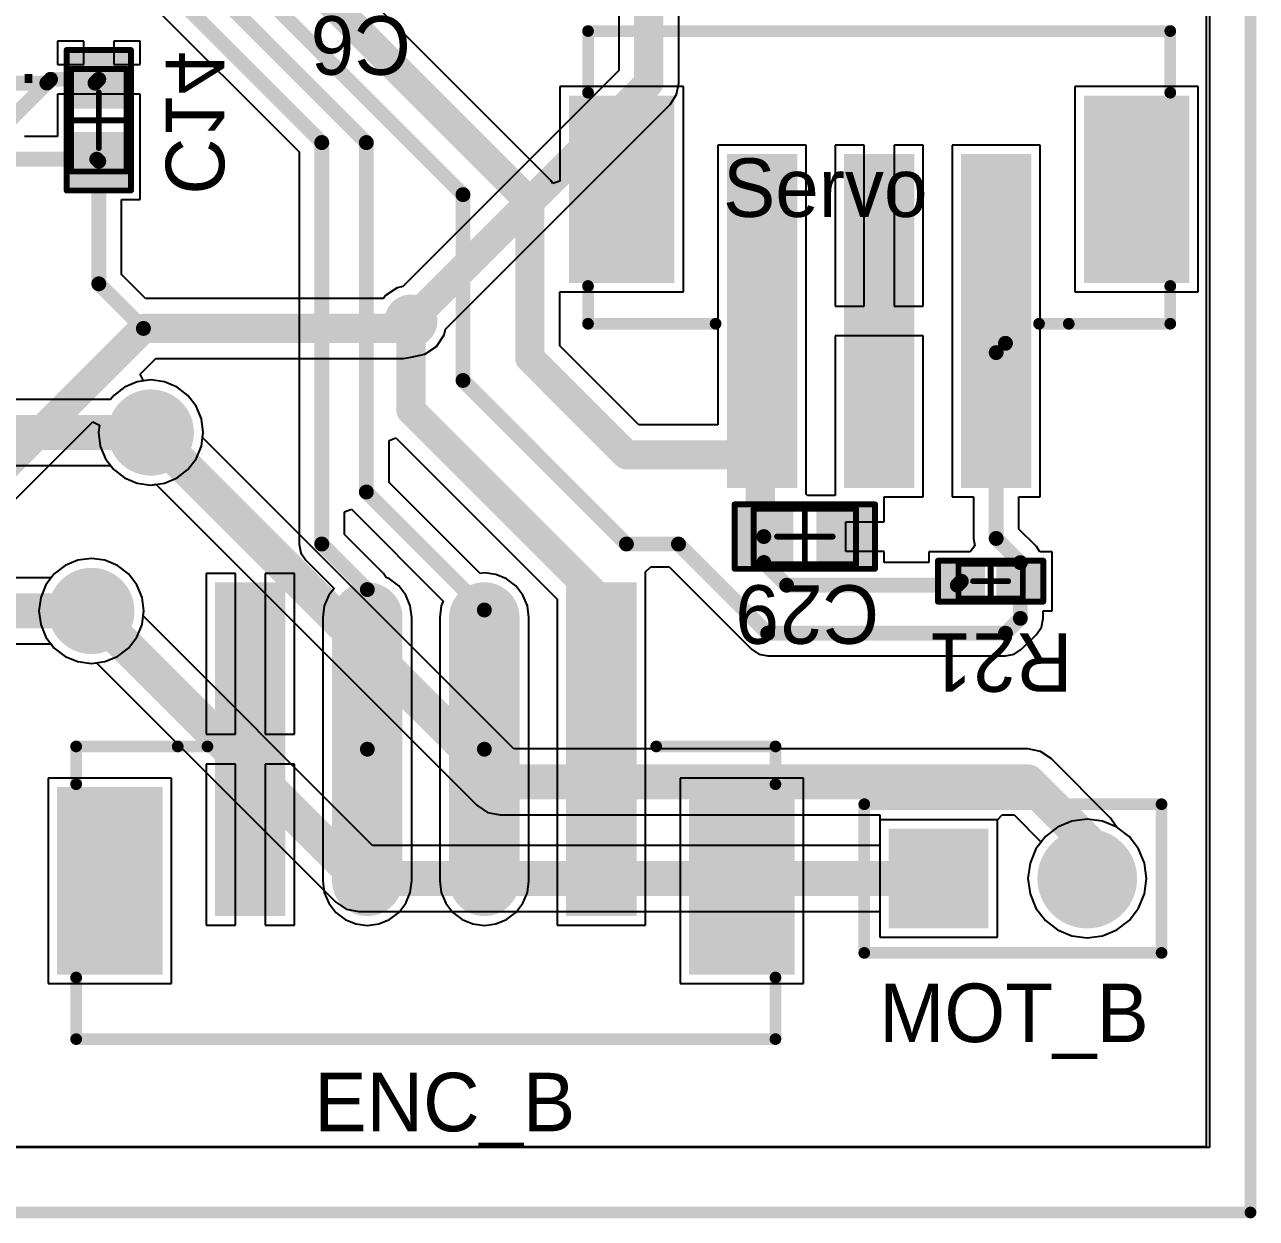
# Model space of a CAD drawing. Header units: millimetres. Extents: x 119.5 to 187.2, y 82 to 144.9.
# Drawn here: x 165.74 to 186.79, y 82.08 to 102.47 of the extents above; entities that cross this region are included whole.
import ezdxf

# ---------------------------------------------------------------- set-up
doc = ezdxf.new("R2010")
doc.units = ezdxf.units.MM
for name, color, linetype in [('BottomLayer', 5, 'Continuous'), ('BottomOverlay', 54, 'Continuous'), ('BottomPaste', 16, 'Continuous'), ('BottomSolder', 6, 'Continuous'), ('Mechanical1', 6, 'Continuous'), ('Mechanical13', 56, 'Continuous'), ('Mechanical15', 56, 'Continuous'), ('MultiLayer', 9, 'Continuous'), ('PadHoleLayer', 156, 'Continuous'), ('TopLayer', 1, 'Continuous'), ('TopOverlay', 2, 'Continuous'), ('TopPaste', 8, 'Continuous'), ('TopSolder', 216, 'Continuous'), ('ViaHoleLayer', 16, 'Continuous')]:
    doc.layers.add(name, color=color, linetype=linetype)

msp = doc.modelspace()

# ---------------------------------------------------------------- linework, layer by layer
at = {"layer": 'BottomLayer'}
for p, q in [((185.986, 104.925), (185.986, 83.287)), ((175.889, 102.652), (175.889, 101.686)), ((176.917, 101.473), (176.917, 102.652)), ((166.751, 102.192), (166.301, 102.192)), ((166.301, 102.192), (166.301, 101.792)), ((166.751, 101.792), (166.751, 102.192)), ((167.709, 102.192), (167.259, 102.192)), ((167.259, 102.192), (167.259, 101.792)), ((167.709, 101.792), (167.709, 102.192)), ((166.301, 101.792), (166.751, 101.792)), ((167.259, 101.792), (167.709, 101.792)), ((175.889, 101.686), (172.201, 97.997)), ((176.878, 101.276), (176.917, 101.473)), ((167.709, 101.284), (166.301, 101.284)), ((166.301, 101.284), (166.301, 100.884)), ((167.709, 100.884), (167.709, 101.284)), ((176.766, 101.11), (176.878, 101.276)), ((172.927, 97.271), (176.766, 101.11)), ((166.301, 100.884), (166.301, 100.884)), ((166.301, 100.884), (166.301, 100.792)), ((167.709, 100.792), (167.709, 100.884)), ((167.709, 100.884), (167.709, 100.884)), ((166.301, 100.792), (166.301, 100.792)), ((166.301, 100.792), (166.301, 100.561)), ((167.709, 99.484), (167.709, 100.792)), ((167.709, 100.792), (167.709, 100.792)), ((167.709, 100.792), (167.709, 100.792)), ((167.709, 100.792), (167.709, 100.792)), ((166.301, 100.561), (165.734, 100.561)), ((167.393, 98.205), (167.393, 99.484)), ((167.393, 99.484), (167.709, 99.484)), ((167.803, 97.796), (167.393, 98.205)), ((172.103, 97.978), (171.904, 97.844)), ((172.201, 97.997), (172.103, 97.978)), ((171.871, 97.796), (167.803, 97.796)), ((171.904, 97.844), (171.871, 97.796)), ((172.908, 97.173), (172.927, 97.271)), ((172.774, 96.974), (172.908, 97.173)), ((172.339, 96.793), (172.575, 96.84)), ((172.575, 96.84), (172.774, 96.974)), ((167.709, 96.498), (167.98, 96.768)), ((167.98, 96.768), (172.212, 96.768)), ((172.212, 96.768), (172.338, 96.793)), ((172.338, 96.793), (172.339, 96.793)), ((167.766, 96.384), (167.709, 96.498)), ((167.894, 96.401), (167.766, 96.384)), ((168.126, 96.37), (167.894, 96.401)), ((168.342, 96.281), (168.126, 96.37)), ((168.528, 96.138), (168.342, 96.281)), ((168.671, 95.952), (168.528, 96.138)), ((168.76, 95.736), (168.671, 95.952)), ((163.685, 92.474), (166.9, 95.689)), ((166.9, 95.689), (167.014, 95.632)), ((167.014, 95.632), (166.997, 95.504)), ((168.791, 95.504), (168.76, 95.736)), ((166.997, 95.504), (167.028, 95.272)), ((168.779, 95.418), (168.791, 95.504)), ((174.097, 90.1), (168.779, 95.418)), ((167.028, 95.272), (167.117, 95.056)), ((167.117, 95.056), (167.26, 94.87)), ((167.26, 94.87), (167.446, 94.727)), ((167.446, 94.727), (167.662, 94.638)), ((167.662, 94.638), (167.894, 94.607)), ((167.894, 94.607), (167.98, 94.619)), ((167.98, 94.619), (173.464, 89.136)), ((166.646, 93.322), (166.43, 93.233)), ((166.878, 93.353), (166.646, 93.322)), ((167.11, 93.322), (166.878, 93.353)), ((167.326, 93.233), (167.11, 93.322)), ((166.244, 93.09), (166.101, 92.904)), ((166.43, 93.233), (166.244, 93.09)), ((167.512, 93.09), (167.326, 93.233)), ((167.655, 92.904), (167.512, 93.09)), ((166.101, 92.904), (166.012, 92.688)), ((167.744, 92.688), (167.655, 92.904)), ((166.012, 92.688), (165.981, 92.456)), ((167.775, 92.456), (167.744, 92.688)), ((165.981, 92.456), (166.012, 92.224)), ((167.763, 92.37), (167.775, 92.456)), ((166.012, 92.224), (166.101, 92.008)), ((171.684, 88.449), (167.763, 92.37)), ((166.101, 92.008), (166.244, 91.822)), ((166.244, 91.822), (166.43, 91.679)), ((166.43, 91.679), (166.646, 91.59)), ((166.646, 91.59), (166.878, 91.559)), ((166.878, 91.559), (166.964, 91.571)), ((166.964, 91.571), (171.051, 87.485)), ((182.88, 90.1), (174.097, 90.1)), ((183.096, 90.057), (182.88, 90.1)), ((182.88, 90.1), (182.88, 90.1)), ((183.279, 89.934), (183.096, 90.057)), ((184.295, 88.918), (183.279, 89.934)), ((173.464, 89.136), (173.464, 89.136)), ((173.464, 89.136), (173.647, 89.013)), ((173.647, 89.013), (173.647, 89.013)), ((173.647, 89.013), (173.647, 89.013)), ((173.647, 89.013), (173.647, 89.013)), ((173.647, 89.013), (173.647, 89.013)), ((173.647, 89.013), (173.647, 89.013)), ((173.647, 89.013), (173.863, 88.97)), ((173.863, 88.97), (173.863, 88.97)), ((173.863, 88.97), (180.352, 88.97)), ((180.352, 88.97), (180.352, 88.97)), ((180.352, 88.97), (180.352, 88.888)), ((180.352, 88.888), (180.352, 88.88)), ((180.352, 88.88), (180.352, 88.88)), ((180.352, 88.88), (180.352, 88.88)), ((180.352, 88.88), (180.352, 88.449)), ((182.36, 88.888), (182.442, 88.97)), ((182.36, 88.88), (182.36, 88.888)), ((182.36, 88.888), (182.36, 88.888)), ((182.36, 86.88), (182.36, 88.88)), ((182.36, 88.88), (182.36, 88.88)), ((182.36, 88.88), (182.36, 88.88)), ((182.36, 88.88), (182.36, 88.88)), ((182.442, 88.97), (182.646, 88.97)), ((182.646, 88.97), (183.109, 88.507)), ((184.369, 88.809), (184.295, 88.918)), ((184.295, 88.918), (184.295, 88.918)), ((184.4, 88.762), (184.369, 88.809)), ((184.402, 88.761), (184.4, 88.762)), ((184.612, 88.6), (184.402, 88.761)), ((180.352, 88.449), (171.684, 88.449)), ((183.109, 88.507), (183.019, 88.39)), ((184.773, 88.39), (184.612, 88.6)), ((183.019, 88.39), (182.918, 88.146)), ((184.874, 88.146), (184.773, 88.39)), ((182.918, 88.146), (182.883, 87.884)), ((184.909, 87.884), (184.874, 88.146)), ((182.883, 87.884), (182.918, 87.622)), ((184.874, 87.622), (184.909, 87.884)), ((182.918, 87.622), (183.019, 87.378)), ((184.773, 87.378), (184.874, 87.622)), ((171.051, 87.485), (171.051, 87.485)), ((171.051, 87.485), (171.16, 87.411)), ((171.16, 87.411), (171.234, 87.362)), ((171.234, 87.362), (171.45, 87.319)), ((183.019, 87.378), (183.18, 87.168)), ((184.612, 87.168), (184.773, 87.378)), ((171.45, 87.319), (180.352, 87.319)), ((180.352, 87.319), (180.352, 86.88)), ((183.18, 87.168), (183.39, 87.007)), ((184.402, 87.007), (184.612, 87.168)), ((183.39, 87.007), (183.634, 86.906)), ((184.158, 86.906), (184.402, 87.007)), ((180.352, 86.88), (182.36, 86.88)), ((183.634, 86.906), (183.896, 86.871)), ((183.896, 86.871), (184.158, 86.906)), ((185.986, 83.287), (165.356, 83.287))]:
    msp.add_line(p, q, dxfattribs=at)
for points, const_width in [([(176.403, 101.473), (176.403, 103.378)], 0.5), ([(172.339, 97.409), (176.403, 101.473)], 0.5), ([(164.973, 101.473), (166.116, 101.473)], 0.254), ([(165.466, 100.823), (166.116, 101.473)], 0.254), ([(166.116, 101.473), (166.181, 101.538)], 0.254), ([(166.181, 101.538), (167.005, 101.538)], 0.254), ([(166.94, 101.473), (167.005, 101.538)], 0.254), ([(164.973, 100.173), (166.97, 100.173)], 0.254), ([(167.005, 98.044), (167.005, 100.138)], 0.254), ([(167.005, 98.044), (167.767, 97.282)], 0.254), ([(163.322, 92.837), (167.767, 97.282)], 0.5), ([(167.767, 97.282), (172.212, 97.282)], 0.5), ([(172.212, 97.282), (172.339, 97.409)], 0.5), ([(167.894, 95.504), (173.863, 89.535)], 0.6), ([(166.878, 92.456), (171.45, 87.884)], 0.6), ([(173.863, 89.535), (182.88, 89.535)], 0.6), ([(182.88, 89.535), (183.896, 88.519)], 0.6), ([(183.896, 87.884), (183.896, 88.519)], 0.6), ([(171.45, 87.884), (181.356, 87.884)], 0.6)]:
    msp.add_lwpolyline(points, dxfattribs=dict(at, const_width=const_width))
for points, const_width in [([(176.278, 101.473, 1), (176.528, 101.473, 1)], 0.25), ([(176.278, 101.473, 1), (176.528, 101.473, 1)], 0.25), ([(166.053, 101.473, 1), (166.179, 101.473, 1)], 0.127), ([(166.053, 101.473, 1), (166.179, 101.473, 1)], 0.127), ([(166.053, 101.473, 1), (166.179, 101.473, 1)], 0.127), ([(166.117, 101.538, 1), (166.244, 101.538, 1)], 0.127), ([(166.117, 101.538, 1), (166.244, 101.538, 1)], 0.127), ([(166.876, 101.473, 1), (167.003, 101.473, 1)], 0.127), ([(166.941, 101.538, 1), (167.068, 101.538, 1)], 0.127), ([(166.941, 101.538, 1), (167.068, 101.538, 1)], 0.127), ([(166.906, 100.173, 1), (167.033, 100.173, 1)], 0.127), ([(166.941, 100.138, 1), (167.068, 100.138, 1)], 0.127), ([(166.941, 98.044, 1), (167.068, 98.044, 1)], 0.127), ([(166.941, 98.044, 1), (167.068, 98.044, 1)], 0.127), ([(172.164, 97.409, 1), (172.514, 97.409, 1)], 0.35), ([(167.642, 97.282, 1), (167.892, 97.282, 1)], 0.25), ([(167.642, 97.282, 1), (167.892, 97.282, 1)], 0.25), ([(172.087, 97.282, 1), (172.337, 97.282, 1)], 0.25), ([(172.087, 97.282, 1), (172.337, 97.282, 1)], 0.25), ([(172.214, 97.409, 1), (172.464, 97.409, 1)], 0.25), ([(172.214, 97.409, 1), (172.464, 97.409, 1)], 0.25), ([(167.703, 97.282, 1), (167.831, 97.282, 1)], 0.127), ([(167.577, 95.504, 1), (168.212, 95.504, 1)], 0.635), ([(167.744, 95.504, 1), (168.044, 95.504, 1)], 0.3), ([(166.56, 92.456, 1), (167.196, 92.456, 1)], 0.635), ([(166.728, 92.456, 1), (167.028, 92.456, 1)], 0.3), ([(173.713, 89.535, 1), (174.013, 89.535, 1)], 0.3), ([(173.713, 89.535, 1), (174.013, 89.535, 1)], 0.3), ([(182.73, 89.535, 1), (183.03, 89.535, 1)], 0.3), ([(182.73, 89.535, 1), (183.03, 89.535, 1)], 0.3), ([(183.521, 87.884, 1), (184.271, 87.884, 1)], 0.75), ([(183.746, 88.519, 1), (184.046, 88.519, 1)], 0.3), ([(183.746, 88.519, 1), (184.046, 88.519, 1)], 0.3), ([(171.3, 87.884, 1), (171.6, 87.884, 1)], 0.3), ([(171.3, 87.884, 1), (171.6, 87.884, 1)], 0.3), ([(181.206, 87.884, 1), (181.506, 87.884, 1)], 0.3), ([(183.746, 87.884, 1), (184.046, 87.884, 1)], 0.3)]:
    msp.add_lwpolyline(points, format="xyb", close=True, dxfattribs=dict(at, const_width=const_width))
for points in [[(167.455, 101.938), (166.555, 101.938), (167.455, 101.138), (166.555, 101.138)], [(167.455, 100.538), (166.555, 100.538), (167.455, 99.738), (166.555, 99.738)], [(180.606, 87.134), (182.106, 87.134), (180.606, 88.634), (182.106, 88.634)]]:
    msp.add_solid(points, dxfattribs=at)
at = {"layer": 'BottomPaste'}
for points in [[(167.455, 101.938), (166.555, 101.938), (167.455, 101.138), (166.555, 101.138)], [(167.455, 100.538), (166.555, 100.538), (167.455, 99.738), (166.555, 99.738)]]:
    msp.add_solid(points, dxfattribs=at)
at = {"layer": 'BottomSolder'}
for points, const_width in [([(172.113, 97.409, 1), (172.565, 97.409, 1)], 0.452), ([(167.526, 95.504, 1), (168.262, 95.504, 1)], 0.737), ([(166.51, 92.456, 1), (167.246, 92.456, 1)], 0.737), ([(183.47, 87.884, 1), (184.322, 87.884, 1)], 0.852)]:
    msp.add_lwpolyline(points, format="xyb", close=True, dxfattribs=dict(at, const_width=const_width))
for points in [[(167.557, 102.04), (166.453, 102.04), (167.557, 101.036), (166.453, 101.036)], [(167.557, 100.64), (166.453, 100.64), (167.557, 99.636), (166.453, 99.636)], [(180.504, 87.032), (182.208, 87.032), (180.504, 88.736), (182.208, 88.736)]]:
    msp.add_solid(points, dxfattribs=at)
at = {"layer": 'Mechanical1', "const_width": 0.2}
for points in [[(186.686, 82.179), (186.686, 137.287)], [(164.686, 82.179), (186.686, 82.179)]]:
    msp.add_lwpolyline(points, dxfattribs=at)
at = {"layer": 'Mechanical1', "const_width": 0.1}
msp.add_lwpolyline([(186.636, 82.179, 1), (186.736, 82.179, 1)], format="xyb", close=True, dxfattribs=at)
msp.add_lwpolyline([(186.636, 82.179, 1), (186.736, 82.179, 1)], format="xyb", close=True, dxfattribs=at)
at = {"layer": 'Mechanical13', "const_width": 0.1}
for points in [[(166.53, 99.963), (166.53, 101.713)], [(166.53, 101.713), (167.48, 101.713)], [(167.48, 99.963), (167.48, 101.713)], [(166.53, 99.963), (167.48, 99.963)], [(178.195, 93.251), (178.195, 94.201)], [(178.195, 94.201), (179.945, 94.201)], [(179.945, 93.251), (179.945, 94.201)], [(178.195, 93.251), (179.945, 93.251)], [(181.695, 93.264), (182.795, 93.264)], [(181.695, 92.664), (181.695, 93.264)], [(182.795, 92.664), (182.795, 93.264)], [(181.695, 92.664), (182.795, 92.664)]]:
    msp.add_lwpolyline(points, dxfattribs=at)
at = {"layer": 'Mechanical13', "const_width": 0.05}
for points in [[(166.505, 101.713, 1), (166.555, 101.713, 1)], [(166.505, 101.713, 1), (166.555, 101.713, 1)], [(167.455, 101.713, 1), (167.505, 101.713, 1)], [(167.455, 101.713, 1), (167.505, 101.713, 1)], [(166.505, 99.963, 1), (166.555, 99.963, 1)], [(166.505, 99.963, 1), (166.555, 99.963, 1)], [(167.455, 99.963, 1), (167.505, 99.963, 1)], [(167.455, 99.963, 1), (167.505, 99.963, 1)], [(178.17, 94.201, 1), (178.22, 94.201, 1)], [(178.17, 94.201, 1), (178.22, 94.201, 1)], [(179.92, 94.201, 1), (179.97, 94.201, 1)], [(179.92, 94.201, 1), (179.97, 94.201, 1)], [(178.17, 93.251, 1), (178.22, 93.251, 1)], [(178.17, 93.251, 1), (178.22, 93.251, 1)], [(179.92, 93.251, 1), (179.97, 93.251, 1)], [(179.92, 93.251, 1), (179.97, 93.251, 1)], [(181.67, 93.264, 1), (181.72, 93.264, 1)], [(181.67, 93.264, 1), (181.72, 93.264, 1)], [(182.77, 93.264, 1), (182.82, 93.264, 1)], [(182.77, 93.264, 1), (182.82, 93.264, 1)], [(181.67, 92.664, 1), (181.72, 92.664, 1)], [(181.67, 92.664, 1), (181.72, 92.664, 1)], [(182.77, 92.664, 1), (182.82, 92.664, 1)], [(182.77, 92.664, 1), (182.82, 92.664, 1)]]:
    msp.add_lwpolyline(points, format="xyb", close=True, dxfattribs=at)
at = {"layer": 'Mechanical15', "const_width": 0.1}
for points in [[(166.455, 99.638), (166.455, 102.038)], [(166.455, 102.038), (167.555, 102.038)], [(167.555, 99.638), (167.555, 102.038)], [(167.005, 100.363), (167.005, 101.313)], [(166.53, 100.838), (167.48, 100.838)], [(166.455, 99.638), (167.555, 99.638)], [(177.87, 93.176), (177.87, 94.276)], [(177.87, 94.276), (180.27, 94.276)], [(180.27, 93.176), (180.27, 94.276)], [(179.07, 93.251), (179.07, 94.201)], [(178.595, 93.726), (179.545, 93.726)], [(181.345, 93.314), (183.145, 93.314)], [(181.345, 92.614), (181.345, 93.314)], [(182.245, 92.664), (182.245, 93.264)], [(183.145, 92.614), (183.145, 93.314)], [(177.87, 93.176), (180.27, 93.176)], [(181.945, 92.964), (182.545, 92.964)], [(181.345, 92.614), (183.145, 92.614)]]:
    msp.add_lwpolyline(points, dxfattribs=at)
at = {"layer": 'Mechanical15', "const_width": 0.05}
for points in [[(166.43, 102.038, 1), (166.48, 102.038, 1)], [(166.43, 102.038, 1), (166.48, 102.038, 1)], [(167.53, 102.038, 1), (167.58, 102.038, 1)], [(167.53, 102.038, 1), (167.58, 102.038, 1)], [(166.98, 101.313, 1), (167.03, 101.313, 1)], [(166.505, 100.838, 1), (166.555, 100.838, 1)], [(167.455, 100.838, 1), (167.505, 100.838, 1)], [(166.98, 100.363, 1), (167.03, 100.363, 1)], [(166.43, 99.638, 1), (166.48, 99.638, 1)], [(166.43, 99.638, 1), (166.48, 99.638, 1)], [(167.53, 99.638, 1), (167.58, 99.638, 1)], [(167.53, 99.638, 1), (167.58, 99.638, 1)], [(177.845, 94.276, 1), (177.895, 94.276, 1)], [(177.845, 94.276, 1), (177.895, 94.276, 1)], [(180.245, 94.276, 1), (180.295, 94.276, 1)], [(180.245, 94.276, 1), (180.295, 94.276, 1)], [(179.045, 94.201, 1), (179.095, 94.201, 1)], [(178.57, 93.726, 1), (178.62, 93.726, 1)], [(179.52, 93.726, 1), (179.57, 93.726, 1)], [(179.045, 93.251, 1), (179.095, 93.251, 1)], [(181.32, 93.314, 1), (181.37, 93.314, 1)], [(181.32, 93.314, 1), (181.37, 93.314, 1)], [(182.22, 93.264, 1), (182.27, 93.264, 1)], [(183.12, 93.314, 1), (183.17, 93.314, 1)], [(183.12, 93.314, 1), (183.17, 93.314, 1)], [(177.845, 93.176, 1), (177.895, 93.176, 1)], [(177.845, 93.176, 1), (177.895, 93.176, 1)], [(180.245, 93.176, 1), (180.295, 93.176, 1)], [(180.245, 93.176, 1), (180.295, 93.176, 1)], [(181.92, 92.964, 1), (181.97, 92.964, 1)], [(182.52, 92.964, 1), (182.57, 92.964, 1)], [(181.32, 92.614, 1), (181.37, 92.614, 1)], [(181.32, 92.614, 1), (181.37, 92.614, 1)], [(182.22, 92.664, 1), (182.27, 92.664, 1)], [(183.12, 92.614, 1), (183.17, 92.614, 1)], [(183.12, 92.614, 1), (183.17, 92.614, 1)]]:
    msp.add_lwpolyline(points, format="xyb", close=True, dxfattribs=at)
at = {"layer": 'MultiLayer'}
for points, const_width in [([(172.164, 97.409, 1), (172.514, 97.409, 1)], 0.35), ([(167.577, 95.504, 1), (168.212, 95.504, 1)], 0.635), ([(166.56, 92.456, 1), (167.196, 92.456, 1)], 0.635)]:
    msp.add_lwpolyline(points, format="xyb", close=True, dxfattribs=dict(at, const_width=const_width))
at = {"layer": 'PadHoleLayer', "const_width": 0.45}
for points in [[(181.131, 87.884, 1), (181.581, 87.884, 1)], [(183.671, 87.884, 1), (184.121, 87.884, 1)]]:
    msp.add_lwpolyline(points, format="xyb", close=True, dxfattribs=at)
at = {"layer": 'TopLayer'}
for p, q in [((185.926, 113.67), (185.926, 83.302)), ((165.225, 105.498), (170.427, 100.296)), ((174.734, 99.804), (171.728, 102.811)), ((176.994, 101.413), (174.886, 101.413)), ((174.886, 101.413), (174.886, 99.796)), ((176.994, 97.905), (176.994, 101.413)), ((185.794, 101.413), (183.686, 101.413)), ((183.686, 101.413), (183.686, 97.905)), ((185.794, 97.905), (185.794, 101.413)), ((179.094, 100.413), (177.586, 100.413)), ((177.586, 100.413), (177.586, 95.637)), ((179.094, 94.452), (179.094, 100.413)), ((180.086, 100.413), (179.586, 100.413)), ((179.586, 100.413), (179.586, 97.663)), ((180.086, 97.663), (180.086, 100.413)), ((181.094, 100.413), (180.594, 100.413)), ((180.594, 100.413), (180.594, 97.663)), ((181.094, 97.663), (181.094, 100.413)), ((183.094, 100.413), (181.586, 100.413)), ((181.586, 100.413), (181.586, 94.405)), ((183.094, 94.405), (183.094, 100.413)), ((170.427, 100.296), (170.427, 93.599)), ((174.764, 99.759), (174.734, 99.804)), ((174.886, 99.796), (174.764, 99.759)), ((174.885, 96.987), (174.885, 97.905)), ((174.885, 97.905), (174.885, 97.905)), ((174.885, 97.905), (174.886, 97.905)), ((174.886, 97.905), (174.975, 97.905)), ((174.975, 97.905), (174.975, 97.905)), ((174.975, 97.905), (174.975, 97.905)), ((174.975, 97.905), (176.994, 97.905)), ((183.686, 97.905), (185.794, 97.905)), ((179.586, 97.663), (180.086, 97.663)), ((180.594, 97.663), (181.094, 97.663)), ((181.094, 97.155), (179.586, 97.155)), ((179.586, 97.155), (179.586, 94.43)), ((181.094, 94.405), (181.094, 97.155)), ((176.235, 95.637), (174.885, 96.987)), ((167.446, 96.281), (167.26, 96.138)), ((167.662, 96.37), (167.446, 96.281)), ((167.894, 96.401), (167.662, 96.37)), ((168.126, 96.37), (167.894, 96.401)), ((168.342, 96.281), (168.126, 96.37)), ((168.528, 96.138), (168.342, 96.281)), ((167.207, 96.069), (159.206, 96.069)), ((167.26, 96.138), (167.207, 96.069)), ((168.671, 95.952), (168.528, 96.138)), ((168.76, 95.736), (168.671, 95.952)), ((168.791, 95.504), (168.76, 95.736)), ((177.586, 95.637), (176.235, 95.637)), ((168.76, 95.272), (168.791, 95.504)), ((171.965, 95.366), (172.083, 95.414)), ((171.965, 94.649), (171.965, 95.366)), ((172.083, 95.414), (174.839, 92.658)), ((168.671, 95.056), (168.76, 95.272)), ((163.156, 94.939), (167.207, 94.939)), ((167.207, 94.939), (167.26, 94.87)), ((168.528, 94.87), (168.671, 95.056)), ((167.26, 94.87), (167.446, 94.727)), ((167.446, 94.727), (167.662, 94.638)), ((168.126, 94.638), (168.342, 94.727)), ((168.342, 94.727), (168.528, 94.87)), ((167.662, 94.638), (167.894, 94.607)), ((167.894, 94.607), (168.126, 94.638)), ((173.52, 93.095), (171.965, 94.649)), ((179.116, 94.43), (179.094, 94.452)), ((179.586, 94.43), (179.116, 94.43)), ((179.116, 94.43), (179.116, 94.43)), ((179.116, 94.43), (179.116, 94.43)), ((180.424, 93.98), (180.424, 94.405)), ((180.424, 94.405), (181.094, 94.405)), ((181.586, 94.405), (181.952, 94.405)), ((181.952, 94.405), (181.952, 93.694)), ((182.728, 93.855), (182.728, 94.405)), ((182.728, 94.405), (183.094, 94.405)), ((171.203, 94.146), (171.321, 94.195)), ((171.203, 93.76), (171.203, 94.146)), ((171.321, 94.195), (172.892, 92.623)), ((179.77, 93.472), (179.77, 93.98)), ((179.77, 93.98), (180.424, 93.98)), ((171.868, 93.096), (171.203, 93.76)), ((181.952, 93.694), (181.977, 93.566)), ((183.028, 93.556), (182.728, 93.855)), ((170.427, 93.599), (170.427, 93.599)), ((170.427, 93.599), (170.427, 93.599)), ((170.427, 93.599), (170.456, 93.45)), ((180.424, 93.472), (179.77, 93.472)), ((180.424, 93.283), (180.424, 93.472)), ((181.896, 93.468), (181.191, 93.468)), ((181.191, 93.468), (181.191, 93.283)), ((181.977, 93.566), (181.896, 93.468)), ((183.086, 93.468), (183.028, 93.556)), ((183.299, 93.468), (183.086, 93.468)), ((183.299, 92.46), (183.299, 93.468)), ((166.646, 93.322), (166.43, 93.233)), ((166.878, 93.353), (166.646, 93.322)), ((167.11, 93.322), (166.878, 93.353)), ((167.326, 93.233), (167.11, 93.322)), ((170.456, 93.45), (170.54, 93.324)), ((170.54, 93.324), (171.024, 92.841)), ((181.191, 93.283), (180.424, 93.283)), ((166.244, 93.09), (166.191, 93.021)), ((166.43, 93.233), (166.244, 93.09)), ((167.512, 93.09), (167.326, 93.233)), ((167.655, 92.904), (167.512, 93.09)), ((169.339, 93.098), (168.839, 93.098)), ((168.839, 93.098), (168.839, 90.348)), ((169.339, 90.348), (169.339, 93.098)), ((170.347, 93.098), (169.847, 93.098)), ((169.847, 93.098), (169.847, 90.348)), ((170.347, 90.348), (170.347, 93.098)), ((171.913, 93.027), (171.868, 93.096)), ((173.593, 93.105), (173.52, 93.095)), ((173.79, 93.079), (173.593, 93.105)), ((173.973, 93.003), (173.79, 93.079)), ((176.347, 93.121), (176.437, 93.211)), ((176.347, 93.098), (176.347, 93.121)), ((176.347, 87.09), (176.347, 93.098)), ((176.347, 93.098), (176.347, 93.098)), ((176.437, 93.211), (176.75, 93.211)), ((176.75, 93.211), (178.16, 91.8)), ((166.191, 93.021), (158.349, 93.021)), ((167.744, 92.688), (167.655, 92.904)), ((171.024, 92.841), (170.934, 92.724)), ((171.973, 93.003), (171.913, 93.027)), ((172.131, 92.882), (171.973, 93.003)), ((172.252, 92.724), (172.131, 92.882)), ((174.131, 92.882), (173.973, 93.003)), ((174.252, 92.724), (174.131, 92.882)), ((167.775, 92.456), (167.744, 92.688)), ((170.934, 92.724), (170.858, 92.541)), ((172.328, 92.541), (172.252, 92.724)), ((172.892, 92.623), (172.858, 92.541)), ((174.328, 92.541), (174.252, 92.724)), ((174.839, 92.658), (174.839, 87.09)), ((167.744, 92.224), (167.775, 92.456)), ((170.858, 92.541), (170.832, 92.344)), ((172.354, 92.344), (172.328, 92.541)), ((172.858, 92.541), (172.832, 92.344)), ((174.354, 92.344), (174.328, 92.541)), ((183.141, 92.329), (183.141, 92.46)), ((183.141, 92.46), (183.299, 92.46)), ((167.655, 92.008), (167.744, 92.224)), ((170.832, 92.344), (170.832, 87.844)), ((172.354, 87.844), (172.354, 92.344)), ((172.832, 92.344), (172.832, 87.844)), ((174.354, 87.844), (174.354, 92.344)), ((183.112, 92.18), (183.141, 92.329)), ((167.512, 91.822), (167.655, 92.008)), ((182.774, 91.8), (183.028, 92.054)), ((183.028, 92.054), (183.112, 92.18)), ((183.112, 92.18), (183.112, 92.18)), ((183.112, 92.18), (183.112, 92.18)), ((158.115, 91.891), (166.191, 91.891)), ((166.191, 91.891), (166.244, 91.822)), ((166.244, 91.822), (166.43, 91.679)), ((167.326, 91.679), (167.512, 91.822)), ((178.16, 91.8), (178.286, 91.716)), ((182.648, 91.716), (182.774, 91.8)), ((182.774, 91.8), (182.774, 91.8)), ((182.774, 91.8), (182.774, 91.8)), ((166.43, 91.679), (166.646, 91.59)), ((166.646, 91.59), (166.878, 91.559)), ((166.878, 91.559), (167.11, 91.59)), ((167.11, 91.59), (167.326, 91.679)), ((178.286, 91.716), (178.435, 91.687)), ((178.435, 91.687), (182.499, 91.687)), ((182.499, 91.687), (182.648, 91.716)), ((168.839, 90.348), (169.339, 90.348)), ((169.847, 90.348), (170.347, 90.348)), ((169.339, 89.84), (168.839, 89.84)), ((168.839, 89.84), (168.839, 87.09)), ((169.339, 87.09), (169.339, 89.84)), ((170.347, 89.84), (169.847, 89.84)), ((169.847, 89.84), (169.847, 87.09)), ((170.347, 87.09), (170.347, 89.84)), ((168.247, 89.598), (166.139, 89.598)), ((166.139, 89.598), (166.139, 86.09)), ((168.247, 86.09), (168.247, 89.598)), ((179.047, 89.598), (176.939, 89.598)), ((176.939, 89.598), (176.939, 86.09)), ((179.047, 86.09), (179.047, 89.598)), ((182.36, 88.888), (180.352, 88.888)), ((180.352, 88.888), (180.352, 86.88)), ((182.36, 86.88), (182.36, 88.888)), ((183.634, 88.862), (183.39, 88.761)), ((183.896, 88.897), (183.634, 88.862)), ((184.158, 88.862), (183.896, 88.897)), ((184.402, 88.761), (184.158, 88.862)), ((183.39, 88.761), (183.18, 88.6)), ((184.612, 88.6), (184.402, 88.761)), ((183.18, 88.6), (183.019, 88.39)), ((184.773, 88.39), (184.612, 88.6)), ((183.019, 88.39), (182.918, 88.146)), ((184.874, 88.146), (184.773, 88.39)), ((182.918, 88.146), (182.883, 87.884)), ((184.909, 87.884), (184.874, 88.146)), ((170.832, 87.844), (170.858, 87.647)), ((172.328, 87.647), (172.354, 87.844)), ((172.832, 87.844), (172.858, 87.647)), ((174.328, 87.647), (174.354, 87.844)), ((182.883, 87.884), (182.918, 87.622)), ((184.874, 87.622), (184.909, 87.884)), ((170.858, 87.647), (170.934, 87.464)), ((172.252, 87.464), (172.328, 87.647)), ((172.858, 87.647), (172.934, 87.464)), ((174.252, 87.464), (174.328, 87.647)), ((182.918, 87.622), (183.019, 87.378)), ((184.773, 87.378), (184.874, 87.622)), ((170.934, 87.464), (171.055, 87.306)), ((172.131, 87.306), (172.252, 87.464)), ((172.934, 87.464), (173.055, 87.306)), ((174.131, 87.306), (174.252, 87.464)), ((183.019, 87.378), (183.18, 87.168)), ((184.612, 87.168), (184.773, 87.378)), ((171.055, 87.306), (171.213, 87.185)), ((171.213, 87.185), (171.396, 87.109)), ((171.79, 87.109), (171.973, 87.185)), ((171.973, 87.185), (172.131, 87.306)), ((173.055, 87.306), (173.213, 87.185)), ((173.213, 87.185), (173.396, 87.109)), ((173.79, 87.109), (173.973, 87.185)), ((173.973, 87.185), (174.131, 87.306)), ((183.18, 87.168), (183.39, 87.007)), ((184.402, 87.007), (184.612, 87.168)), ((168.839, 87.09), (169.339, 87.09)), ((169.847, 87.09), (170.347, 87.09)), ((171.396, 87.109), (171.593, 87.083)), ((171.593, 87.083), (171.79, 87.109)), ((173.396, 87.109), (173.593, 87.083)), ((173.593, 87.083), (173.79, 87.109)), ((174.839, 87.09), (176.347, 87.09)), ((183.39, 87.007), (183.634, 86.906)), ((184.158, 86.906), (184.402, 87.007)), ((180.352, 86.88), (182.36, 86.88)), ((183.634, 86.906), (183.896, 86.871)), ((183.896, 86.871), (184.158, 86.906)), ((166.139, 86.09), (168.247, 86.09)), ((176.939, 86.09), (179.047, 86.09)), ((185.926, 83.302), (165.296, 83.302))]:
    msp.add_line(p, q, dxfattribs=at)
for points, const_width in [([(165.985, 106.049), (171.577, 100.457)], 0.254), ([(166.799, 105.997), (173.228, 99.568)], 0.254), ([(165.417, 105.855), (170.815, 100.457)], 0.254), ([(170.942, 102.87), (174.371, 99.441)], 0.5), ([(170.815, 93.599), (170.815, 100.457)], 0.254), ([(171.577, 94.488), (171.577, 100.457)], 0.254), ([(173.228, 96.393), (173.228, 99.568)], 0.254), ([(174.371, 96.774), (174.371, 99.441)], 0.5), ([(172.339, 95.885), (172.339, 97.409)], 0.5), ([(182.34, 96.869), (182.499, 97.028)], 0.254), ([(174.371, 96.774), (176.022, 95.123)], 0.5), ([(182.34, 93.694), (182.34, 96.869)], 0.254), ([(173.228, 96.393), (176.022, 93.599)], 0.254), ([(172.339, 95.885), (175.593, 92.631)], 0.5), ([(158.769, 95.504), (167.894, 95.504)], 0.6), ([(176.022, 95.123), (178.308, 95.123)], 0.5), ([(178.308, 93.726), (178.308, 95.123)], 0.5), ([(171.577, 94.488), (173.593, 92.472)], 0.254), ([(170.815, 93.599), (171.593, 92.821)], 0.254), ([(176.022, 93.599), (176.911, 93.599)], 0.254), ([(176.911, 93.599), (178.435, 92.075)], 0.254), ([(178.37, 93.283), (178.37, 93.726)], 0.254), ([(182.34, 93.694), (182.753, 93.281)], 0.254), ([(178.37, 93.283), (178.758, 92.895)], 0.254), ([(182.753, 92.329), (182.753, 93.281)], 0.254), ([(181.676, 92.895), (181.745, 92.964)], 0.254), ([(171.593, 92.344), (171.593, 87.844)], 1), ([(171.593, 90.094), (171.593, 92.821)], 0.254), ([(173.593, 92.344), (173.593, 87.844)], 1), ([(178.758, 92.895), (181.676, 92.895)], 0.254), ([(158.115, 92.456), (166.878, 92.456)], 0.6), ([(173.593, 90.094), (173.593, 92.472)], 0.254), ([(182.499, 92.075), (182.753, 92.329)], 0.254), ([(178.435, 92.075), (182.499, 92.075)], 0.254)]:
    msp.add_lwpolyline(points, dxfattribs=dict(at, const_width=const_width))
for points, const_width in [([(170.751, 100.457, 1), (170.879, 100.457, 1)], 0.127), ([(170.751, 100.457, 1), (170.879, 100.457, 1)], 0.127), ([(171.513, 100.457, 1), (171.641, 100.457, 1)], 0.127), ([(171.513, 100.457, 1), (171.641, 100.457, 1)], 0.127), ([(173.165, 99.568, 1), (173.292, 99.568, 1)], 0.127), ([(173.165, 99.568, 1), (173.292, 99.568, 1)], 0.127), ([(174.246, 99.441, 1), (174.496, 99.441, 1)], 0.25), ([(174.246, 99.441, 1), (174.496, 99.441, 1)], 0.25), ([(172.164, 97.409, 1), (172.514, 97.409, 1)], 0.35), ([(172.214, 97.409, 1), (172.464, 97.409, 1)], 0.25), ([(182.435, 97.028, 1), (182.562, 97.028, 1)], 0.127), ([(174.246, 96.774, 1), (174.496, 96.774, 1)], 0.25), ([(174.246, 96.774, 1), (174.496, 96.774, 1)], 0.25), ([(182.276, 96.869, 1), (182.403, 96.869, 1)], 0.127), ([(182.276, 96.869, 1), (182.403, 96.869, 1)], 0.127), ([(173.165, 96.393, 1), (173.292, 96.393, 1)], 0.127), ([(173.165, 96.393, 1), (173.292, 96.393, 1)], 0.127), ([(167.577, 95.504, 1), (168.212, 95.504, 1)], 0.635), ([(172.214, 95.885, 1), (172.464, 95.885, 1)], 0.25), ([(172.214, 95.885, 1), (172.464, 95.885, 1)], 0.25), ([(167.744, 95.504, 1), (168.044, 95.504, 1)], 0.3), ([(175.897, 95.123, 1), (176.147, 95.123, 1)], 0.25), ([(175.897, 95.123, 1), (176.147, 95.123, 1)], 0.25), ([(178.183, 95.123, 1), (178.433, 95.123, 1)], 0.25), ([(178.183, 95.123, 1), (178.433, 95.123, 1)], 0.25), ([(171.513, 94.488, 1), (171.641, 94.488, 1)], 0.127), ([(171.513, 94.488, 1), (171.641, 94.488, 1)], 0.127), ([(178.183, 93.726, 1), (178.433, 93.726, 1)], 0.25), ([(170.751, 93.599, 1), (170.879, 93.599, 1)], 0.127), ([(170.751, 93.599, 1), (170.879, 93.599, 1)], 0.127), ([(175.958, 93.599, 1), (176.085, 93.599, 1)], 0.127), ([(175.958, 93.599, 1), (176.085, 93.599, 1)], 0.127), ([(176.847, 93.599, 1), (176.975, 93.599, 1)], 0.127), ([(176.847, 93.599, 1), (176.975, 93.599, 1)], 0.127), ([(178.306, 93.726, 1), (178.433, 93.726, 1)], 0.127), ([(182.276, 93.694, 1), (182.403, 93.694, 1)], 0.127), ([(182.276, 93.694, 1), (182.403, 93.694, 1)], 0.127), ([(178.306, 93.283, 1), (178.433, 93.283, 1)], 0.127), ([(178.306, 93.283, 1), (178.433, 93.283, 1)], 0.127), ([(182.69, 93.281, 1), (182.816, 93.281, 1)], 0.127), ([(182.69, 93.281, 1), (182.816, 93.281, 1)], 0.127), ([(166.56, 92.456, 1), (167.196, 92.456, 1)], 0.635), ([(181.681, 92.964, 1), (181.808, 92.964, 1)], 0.127), ([(171.343, 92.344, 1), (171.843, 92.344, 1)], 0.5), ([(171.53, 92.821, 1), (171.657, 92.821, 1)], 0.127), ([(171.53, 92.821, 1), (171.657, 92.821, 1)], 0.127), ([(173.343, 92.344, 1), (173.843, 92.344, 1)], 0.5), ([(175.468, 92.631, 1), (175.718, 92.631, 1)], 0.25), ([(178.695, 92.895, 1), (178.822, 92.895, 1)], 0.127), ([(178.695, 92.895, 1), (178.822, 92.895, 1)], 0.127), ([(181.612, 92.895, 1), (181.739, 92.895, 1)], 0.127), ([(181.612, 92.895, 1), (181.739, 92.895, 1)], 0.127), ([(166.728, 92.456, 1), (167.028, 92.456, 1)], 0.3), ([(173.53, 92.472, 1), (173.657, 92.472, 1)], 0.127), ([(173.53, 92.472, 1), (173.657, 92.472, 1)], 0.127), ([(182.69, 92.329, 1), (182.816, 92.329, 1)], 0.127), ([(182.69, 92.329, 1), (182.816, 92.329, 1)], 0.127), ([(178.371, 92.075, 1), (178.499, 92.075, 1)], 0.127), ([(178.371, 92.075, 1), (178.499, 92.075, 1)], 0.127), ([(182.435, 92.075, 1), (182.562, 92.075, 1)], 0.127), ([(182.435, 92.075, 1), (182.562, 92.075, 1)], 0.127), ([(171.53, 90.094, 1), (171.657, 90.094, 1)], 0.127), ([(173.53, 90.094, 1), (173.657, 90.094, 1)], 0.127), ([(183.521, 87.884, 1), (184.271, 87.884, 1)], 0.75), ([(171.343, 87.844, 1), (171.843, 87.844, 1)], 0.5), ([(173.343, 87.844, 1), (173.843, 87.844, 1)], 0.5)]:
    msp.add_lwpolyline(points, format="xyb", close=True, dxfattribs=dict(at, const_width=const_width))
for points in [[(176.74, 101.159), (175.14, 101.159), (176.74, 98.159), (175.14, 98.159)], [(185.54, 101.159), (183.94, 101.159), (185.54, 98.159), (183.94, 98.159)], [(178.84, 100.159), (177.84, 100.159), (178.84, 94.659), (177.84, 94.659)], [(180.84, 100.159), (179.84, 100.159), (180.84, 94.659), (179.84, 94.659)], [(182.84, 100.159), (181.84, 100.159), (182.84, 94.659), (181.84, 94.659)], [(177.97, 94.176), (177.97, 93.276), (178.77, 94.176), (178.77, 93.276)], [(179.37, 94.176), (179.37, 93.276), (180.17, 94.176), (180.17, 93.276)], [(181.445, 93.214), (181.445, 92.714), (182.045, 93.214), (182.045, 92.714)], [(182.445, 93.214), (182.445, 92.714), (183.045, 93.214), (183.045, 92.714)], [(169.093, 87.344), (170.093, 87.344), (169.093, 92.844), (170.093, 92.844)], [(175.093, 87.344), (176.093, 87.344), (175.093, 92.844), (176.093, 92.844)], [(166.393, 86.344), (167.993, 86.344), (166.393, 89.344), (167.993, 89.344)], [(177.193, 86.344), (178.793, 86.344), (177.193, 89.344), (178.793, 89.344)], [(180.606, 87.134), (182.106, 87.134), (180.606, 88.634), (182.106, 88.634)]]:
    msp.add_solid(points, dxfattribs=at)
at = {"layer": 'TopOverlay', "const_width": 0.2}
for points in [[(175.365, 101.309), (175.365, 102.362)], [(175.365, 102.362), (185.315, 102.362)], [(185.315, 101.309), (185.315, 102.362)], [(175.365, 97.362), (175.365, 98.007)], [(185.315, 97.362), (185.315, 98.007)], [(175.365, 97.362), (177.546, 97.362)], [(183.072, 97.362), (183.58, 97.362)], [(183.58, 97.362), (185.315, 97.362)], [(166.618, 89.496), (166.618, 90.141)], [(166.618, 90.141), (168.353, 90.141)], [(168.353, 90.141), (168.861, 90.141)], [(176.53, 90.141), (178.568, 90.141)], [(178.568, 89.496), (178.568, 90.141)], [(180.086, 89.154), (185.166, 89.154)], [(180.086, 86.614), (180.086, 89.154)], [(185.166, 86.614), (185.166, 89.154)], [(180.086, 86.614), (185.166, 86.614)], [(166.618, 85.141), (166.618, 86.194)], [(178.568, 85.141), (178.568, 86.194)], [(166.618, 85.141), (178.568, 85.141)]]:
    msp.add_lwpolyline(points, dxfattribs=at)
at = {"layer": 'TopOverlay', "const_width": 0.1}
for points in [[(175.315, 102.362, 1), (175.415, 102.362, 1)], [(175.315, 102.362, 1), (175.415, 102.362, 1)], [(185.265, 102.362, 1), (185.365, 102.362, 1)], [(185.265, 102.362, 1), (185.365, 102.362, 1)], [(175.315, 101.309, 1), (175.415, 101.309, 1)], [(185.265, 101.309, 1), (185.365, 101.309, 1)], [(175.315, 98.007, 1), (175.415, 98.007, 1)], [(185.265, 98.007, 1), (185.365, 98.007, 1)], [(175.315, 97.362, 1), (175.415, 97.362, 1)], [(175.315, 97.362, 1), (175.415, 97.362, 1)], [(177.496, 97.362, 1), (177.596, 97.362, 1)], [(183.022, 97.362, 1), (183.122, 97.362, 1)], [(183.53, 97.362, 1), (183.63, 97.362, 1)], [(183.53, 97.362, 1), (183.63, 97.362, 1)], [(185.265, 97.362, 1), (185.365, 97.362, 1)], [(185.265, 97.362, 1), (185.365, 97.362, 1)], [(166.568, 90.141, 1), (166.668, 90.141, 1)], [(166.568, 90.141, 1), (166.668, 90.141, 1)], [(168.303, 90.141, 1), (168.403, 90.141, 1)], [(168.303, 90.141, 1), (168.403, 90.141, 1)], [(168.811, 90.141, 1), (168.911, 90.141, 1)], [(176.48, 90.141, 1), (176.58, 90.141, 1)], [(178.518, 90.141, 1), (178.618, 90.141, 1)], [(178.518, 90.141, 1), (178.618, 90.141, 1)], [(166.568, 89.496, 1), (166.668, 89.496, 1)], [(178.518, 89.496, 1), (178.618, 89.496, 1)], [(180.036, 89.154, 1), (180.136, 89.154, 1)], [(180.036, 89.154, 1), (180.136, 89.154, 1)], [(185.116, 89.154, 1), (185.216, 89.154, 1)], [(185.116, 89.154, 1), (185.216, 89.154, 1)], [(180.036, 86.614, 1), (180.136, 86.614, 1)], [(180.036, 86.614, 1), (180.136, 86.614, 1)], [(185.116, 86.614, 1), (185.216, 86.614, 1)], [(185.116, 86.614, 1), (185.216, 86.614, 1)], [(166.568, 86.194, 1), (166.668, 86.194, 1)], [(178.518, 86.194, 1), (178.618, 86.194, 1)], [(166.568, 85.141, 1), (166.668, 85.141, 1)], [(166.568, 85.141, 1), (166.668, 85.141, 1)], [(178.518, 85.141, 1), (178.618, 85.141, 1)], [(178.518, 85.141, 1), (178.618, 85.141, 1)]]:
    msp.add_lwpolyline(points, format="xyb", close=True, dxfattribs=at)
at = {"layer": 'TopPaste', "const_width": 1}
for points in [[(171.593, 92.344), (171.593, 87.844)], [(173.593, 92.344), (173.593, 87.844)]]:
    msp.add_lwpolyline(points, dxfattribs=at)
at = {"layer": 'TopPaste', "const_width": 0.5}
for points in [[(171.343, 92.344, 1), (171.843, 92.344, 1)], [(173.343, 92.344, 1), (173.843, 92.344, 1)], [(171.343, 87.844, 1), (171.843, 87.844, 1)], [(173.343, 87.844, 1), (173.843, 87.844, 1)]]:
    msp.add_lwpolyline(points, format="xyb", close=True, dxfattribs=at)
at = {"layer": 'TopPaste'}
for points in [[(176.74, 101.159), (175.14, 101.159), (176.74, 98.159), (175.14, 98.159)], [(185.54, 101.159), (183.94, 101.159), (185.54, 98.159), (183.94, 98.159)], [(178.84, 100.159), (177.84, 100.159), (178.84, 94.659), (177.84, 94.659)], [(180.84, 100.159), (179.84, 100.159), (180.84, 94.659), (179.84, 94.659)], [(182.84, 100.159), (181.84, 100.159), (182.84, 94.659), (181.84, 94.659)], [(177.97, 94.176), (177.97, 93.276), (178.77, 94.176), (178.77, 93.276)], [(179.37, 94.176), (179.37, 93.276), (180.17, 94.176), (180.17, 93.276)], [(181.445, 93.214), (181.445, 92.714), (182.045, 93.214), (182.045, 92.714)], [(182.445, 93.214), (182.445, 92.714), (183.045, 93.214), (183.045, 92.714)], [(169.093, 87.344), (170.093, 87.344), (169.093, 92.844), (170.093, 92.844)], [(175.093, 87.344), (176.093, 87.344), (175.093, 92.844), (176.093, 92.844)], [(166.393, 86.344), (167.993, 86.344), (166.393, 89.344), (167.993, 89.344)], [(177.193, 86.344), (178.793, 86.344), (177.193, 89.344), (178.793, 89.344)]]:
    msp.add_solid(points, dxfattribs=at)
at = {"layer": 'TopSolder'}
for points, const_width in [([(172.113, 97.409, 1), (172.565, 97.409, 1)], 0.452), ([(167.526, 95.504, 1), (168.262, 95.504, 1)], 0.737), ([(166.51, 92.456, 1), (167.246, 92.456, 1)], 0.737), ([(171.292, 92.344, 1), (171.894, 92.344, 1)], 0.602), ([(173.292, 92.344, 1), (173.894, 92.344, 1)], 0.602), ([(183.47, 87.884, 1), (184.322, 87.884, 1)], 0.852), ([(171.292, 87.844, 1), (171.894, 87.844, 1)], 0.602), ([(173.292, 87.844, 1), (173.894, 87.844, 1)], 0.602)]:
    msp.add_lwpolyline(points, format="xyb", close=True, dxfattribs=dict(at, const_width=const_width))
at = {"layer": 'TopSolder', "const_width": 1.203}
for points in [[(171.593, 92.344), (171.593, 87.844)], [(173.593, 92.344), (173.593, 87.844)]]:
    msp.add_lwpolyline(points, dxfattribs=at)
at = {"layer": 'TopSolder'}
for points in [[(176.842, 101.261), (175.038, 101.261), (176.842, 98.057), (175.038, 98.057)], [(185.642, 101.261), (183.838, 101.261), (185.642, 98.057), (183.838, 98.057)], [(178.942, 100.261), (177.738, 100.261), (178.942, 94.557), (177.738, 94.557)], [(180.942, 100.261), (179.738, 100.261), (180.942, 94.557), (179.738, 94.557)], [(182.942, 100.261), (181.738, 100.261), (182.942, 94.557), (181.738, 94.557)], [(177.868, 94.278), (177.868, 93.174), (178.872, 94.278), (178.872, 93.174)], [(179.268, 94.278), (179.268, 93.174), (180.272, 94.278), (180.272, 93.174)], [(181.343, 93.316), (181.343, 92.612), (182.147, 93.316), (182.147, 92.612)], [(182.343, 93.316), (182.343, 92.612), (183.147, 93.316), (183.147, 92.612)], [(168.991, 87.242), (170.195, 87.242), (168.991, 92.946), (170.195, 92.946)], [(174.991, 87.242), (176.195, 87.242), (174.991, 92.946), (176.195, 92.946)], [(166.291, 86.242), (168.095, 86.242), (166.291, 89.446), (168.095, 89.446)], [(177.091, 86.242), (178.895, 86.242), (177.091, 89.446), (178.895, 89.446)], [(180.504, 87.032), (182.208, 87.032), (180.504, 88.736), (182.208, 88.736)]]:
    msp.add_solid(points, dxfattribs=at)
at = {"layer": 'ViaHoleLayer'}
for points, const_width in [([(172.214, 97.409, 1), (172.464, 97.409, 1)], 0.25), ([(167.716, 95.504, 1), (168.072, 95.504, 1)], 0.356), ([(166.7, 92.456, 1), (167.056, 92.456, 1)], 0.356)]:
    msp.add_lwpolyline(points, format="xyb", close=True, dxfattribs=dict(at, const_width=const_width))

# ---------------------------------------------------------------- texts
at = {"layer": 'BottomOverlay', "text_generation_flag": 2}
for s, rotation, p in [('C14', 270, (168.148, 99.568)), ('.', 360, (165.989, 101.473))]:
    msp.add_text(s, height=1, rotation=rotation, dxfattribs=at).set_placement(p)
at = {"layer": 'TopOverlay'}
for s, rotation, p in [('C6', 180, (172.339, 102.616)), ('Servo', 360, (177.673, 99.187)), ('C29', 180, (180.34, 92.895)), ('R21', 180, (183.642, 92.075)), ('MOT_B', 360, (180.34, 85.09))]:
    msp.add_text(s, height=1, rotation=rotation, dxfattribs=at).set_placement(p)
msp.add_text('ENC_B', height=1, dxfattribs=at).set_placement((170.688, 83.566))

doc.saveas('drawing.dxf')
